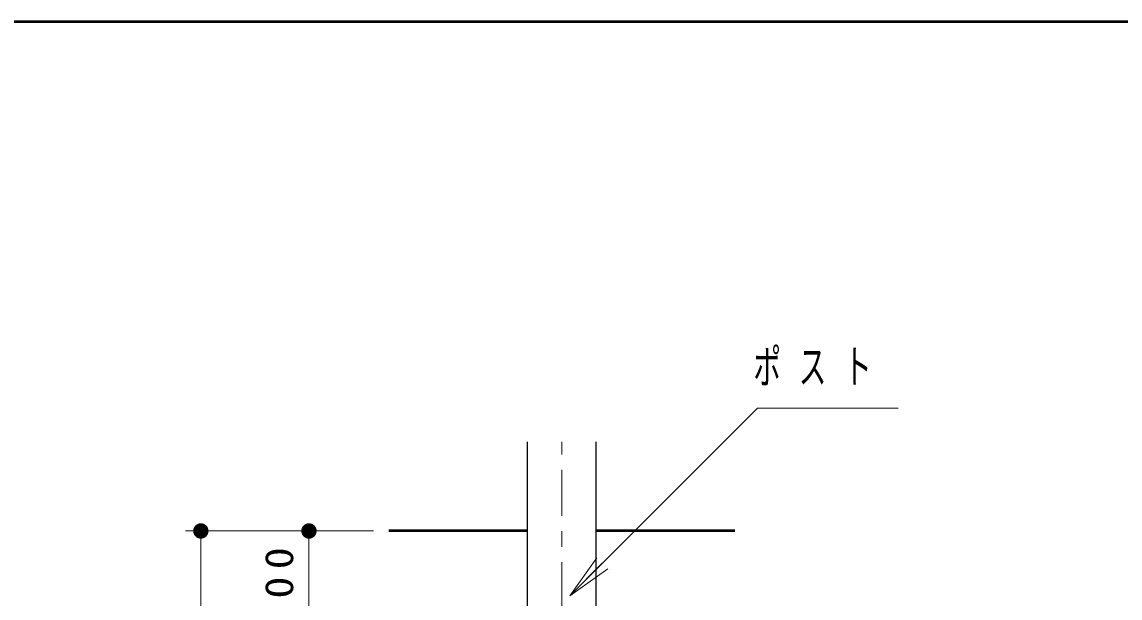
# Model space of a CAD drawing. Units: millimetres on the paper, with parts at other scales. Extents: x -385 to 0, y -594 to 267.
# Drawn here: x -155.4 to -84, y -364.5 to -327 of the extents above; entities that cross this region are included whole.
import ezdxf

# ---------------------------------------------------------------- set-up
doc = ezdxf.new("R2010")
doc.units = ezdxf.units.MM
doc.linetypes.add('USER2', pattern=[6, 3, -1, 1, -1])
doc.layers.add('1_20', color=7, linetype='Continuous', lineweight=13)
doc.layers.add('NAKAMURA図枠', color=7, linetype='Continuous', lineweight=13)
doc.styles.add('ＭＳ ゴシック', font='')
doc.styles.get('ＭＳ ゴシック').set_extended_font_data('MS Gothic')

# ---------------------------------------------------------------- blocks, each defined once
blk = doc.blocks.new('filled_dot')
at = {"color": 0, "linetype": 'Continuous', "lineweight": -2, "const_width": 1.25}
blk.add_lwpolyline([(-0.625, 0, 1), (0.625, 0, 1)], format="xyb", close=True, dxfattribs=at)

msp = doc.modelspace()

# ---------------------------------------------------------------- linework, layer by layer
at = {"layer": '1_20', "lineweight": 25}
for p, q in [((-122.513, -390.114), (-122.513, -354.307)), ((-118.058, -390.114), (-118.058, -354.307))]:
    msp.add_line(p, q, dxfattribs=at)
at = {"layer": '1_20', "linetype": 'USER2'}
msp.add_line((-120.285, -401.137), (-120.285, -354.307), dxfattribs=at)
at = {"layer": '1_20'}
for p, q in [((-132.535, -360.114), (-144.765, -360.114)), ((-143.765, -400.114), (-143.765, -360.114)), ((-132.535, -360.114), (-137.733, -360.114)), ((-136.733, -365.114), (-136.733, -360.114)), ((-119.772, -364.34), (-118.004, -361.865)), ((-119.772, -364.34), (-117.651, -362.219)), ((-117.297, -362.572), (-119.772, -364.34))]:
    msp.add_line(p, q, dxfattribs=at)
at = {"layer": '1_20', "lineweight": 50}
for p, q in [((-122.513, -360.114), (-131.535, -360.114)), ((-109.035, -360.114), (-118.058, -360.114))]:
    msp.add_line(p, q, dxfattribs=at)
at = {"layer": '1_20'}
msp.add_lwpolyline([(-119.772, -364.34), (-107.561, -352.128), (-98.411, -352.128)], dxfattribs=at)
at = {"layer": 'NAKAMURA図枠', "lineweight": 50}
msp.add_line((0, -327), (-385, -327), dxfattribs=at)

# ---------------------------------------------------------------- block references
at = {"layer": '1_20', "xscale": 0.4, "yscale": 0.4, "rotation": 270}
for p in [(-143.765, -360.114), (-136.733, -360.114)]:
    msp.add_blockref('filled_dot', p, dxfattribs=at)

# ---------------------------------------------------------------- texts
at = {"layer": '1_20', "insert": (-107.828, -349.478), "char_height": 2.199, "attachment_point": 4, "style": 'ＭＳ ゴシック'}
msp.add_mtext('\\T1.64;\\W0.6;ポスト', dxfattribs=at)
at = {"layer": '1_20', "insert": (-137.733, -363.559), "char_height": 1.833, "attachment_point": 8, "rotation": 90, "style": 'ＭＳ ゴシック'}
msp.add_mtext('\\T1.33;\\W1.15;100', dxfattribs=at)

doc.saveas('drawing.dxf')
